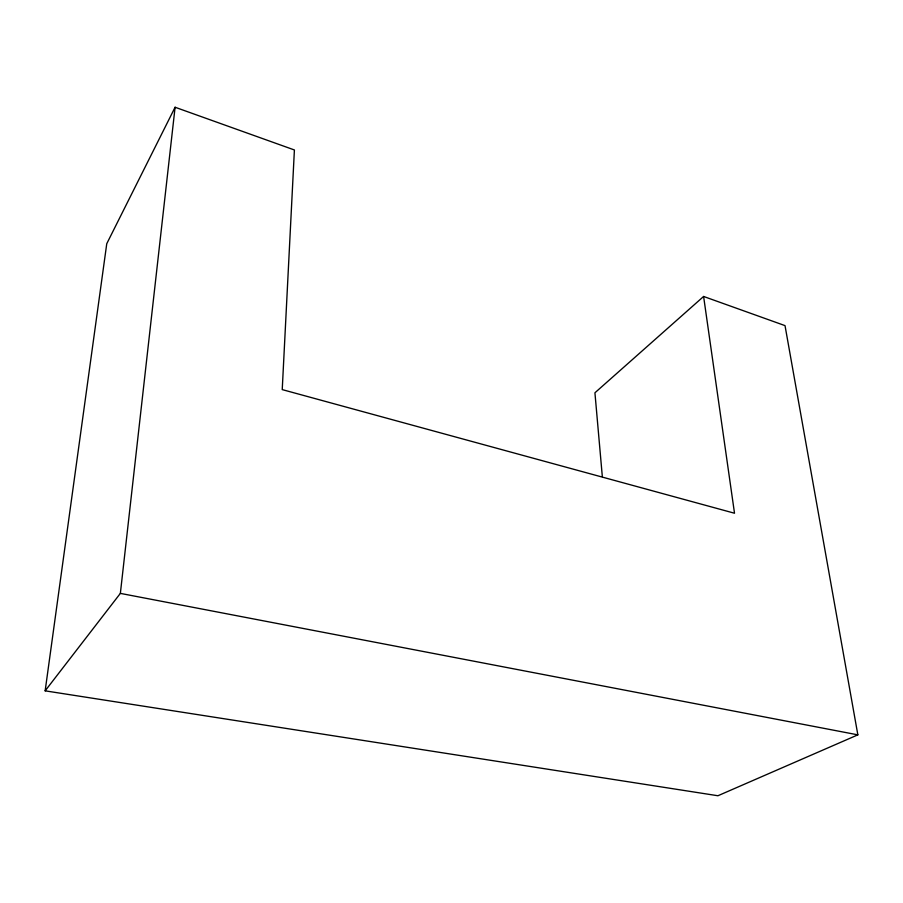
<?xml version="1.0" encoding="UTF-8"?>
<svg xmlns="http://www.w3.org/2000/svg" width="903" height="903" viewBox="0 0 903 903"><rect width="100%" height="100%" fill="white"/><g stroke="black" fill="none" stroke-linecap="round" stroke-linejoin="round"><path stroke-width="1.35" d="M45.15 690.84L120.359 593.384L175.092 107.254L294.401 149.966L282.233 389.611L734.511 513.231L703.606 296.466L785.023 325.622L857.85 734.85L717.919 795.746L45.15 690.84L106.757 243.72L175.092 107.254M703.606 296.466L594.93 392.782L602.324 476.581M120.359 593.384L857.85 734.85"/></g></svg>
